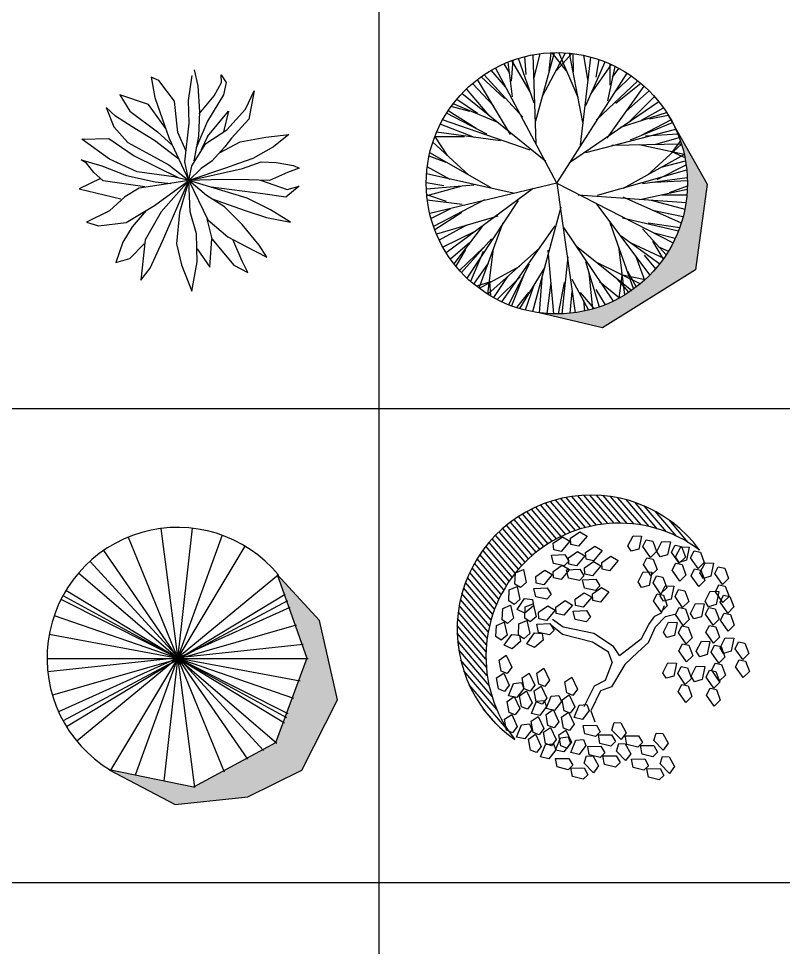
# Model space of a CAD drawing. Header units: inches. Extents: x 7658 to 73799, y 48 to 40262.
# Drawn here: x 64861 to 69288, y 30749 to 36123 of the extents above; entities that cross this region are included whole.
import ezdxf

# ---------------------------------------------------------------- set-up
doc = ezdxf.new("R2010")
doc.units = ezdxf.units.IN
doc.layers.add('www.cad-blocks.net', color=7, linetype='Continuous')
doc.styles.add('3', font='@Gungsuh.ttf')
doc.styles.get("Standard").update_dxf_attribs({"font": 'arial.ttf'})

# ---------------------------------------------------------------- blocks, each defined once
blk = doc.blocks.new('A$C516926BB')
for p, q in [((55.5585, 38.5194), (55.5585, 0)), ((0, 33.1729), (62.4121, 33.1729)), ((0, 30.4302), (62.4121, 30.4302))]:
    blk.add_line(p, q)
blk = doc.blocks.new('A$C67B60240')
for p, q in [((0.4612, 1.2196), (0.4171, 1.238)), ((0.4171, 1.238), (0.4392, 1.1198)), ((0.633, 1.104), (0.655, 1.2486)), ((0.6673, 1.2802), (0.687, 1.1882)), ((0.8244, 1.2066), (0.8219, 1.2512)), ((0.8219, 1.2512), (0.8513, 1.2066)), ((0.552, 1.0987), (0.4612, 1.2196)), ((0.687, 1.1882), (0.6968, 1.0383)), ((0.7826, 1.1303), (0.8244, 1.2066)), ((0.8513, 1.2066), (0.8366, 1.1355)), ((0.4023, 1.0803), (0.2355, 1.1355)), ((0.2355, 1.1355), (0.2944, 1.0409)), ((0.6963, 1.0253), (0.7826, 1.1303)), ((0.8366, 1.1355), (0.7434, 0.9831)), ((0.9642, 1.054), (1.0133, 1.1592)), ((1.0133, 1.1592), (0.9838, 0.9962)), ((0.5022, 0.9408), (0.4023, 1.0803)), ((0.4392, 1.1198), (0.5225, 0.8832)), ((0.5716, 0.9174), (0.552, 1.0987)), ((0.6379, 0.9726), (0.633, 1.104)), ((0.157, 1.0619), (0.2012, 0.9515)), ((0.211, 1.012), (0.157, 1.0619)), ((0.2944, 1.0409), (0.4538, 0.9226)), ((0.6968, 1.0383), (0.6919, 0.8963)), ((0.7442, 0.8952), (0.866, 1.0409)), ((0.866, 1.0409), (0.8366, 0.9226)), ((0.8562, 0.9331), (0.9642, 1.054)), ((0.3067, 0.9515), (0.211, 1.012)), ((0.6134, 0.7491), (0.6379, 0.9726)), ((0.7434, 0.9831), (0.6786, 0.829)), ((0.9838, 0.9962), (0.8832, 0.8858)), ((0.2012, 0.9515), (0.2821, 0.8595)), ((0.4367, 0.8727), (0.3067, 0.9515)), ((0.4538, 0.9226), (0.5373, 0.8464)), ((0.62, 0.8095), (0.5716, 0.9174)), ((0.7349, 0.855), (0.8562, 0.9331)), ((0.0172, 0.8806), (0.1717, 0.8832)), ((0.1766, 0.7649), (0.0172, 0.8806)), ((0.1717, 0.8832), (0.3189, 0.7833)), ((0.5776, 0.7644), (0.4367, 0.8727)), ((0.5225, 0.8832), (0.6352, 0.6401)), ((0.6919, 0.8963), (0.6651, 0.7549)), ((0.7442, 0.8952), (0.707, 0.8179)), ((0.8122, 0.8007), (0.9323, 0.8648)), ((0.8832, 0.8858), (0.8439, 0.8359)), ((0.9323, 0.8648), (1.082, 0.8911)), ((1.082, 0.8911), (1.2145, 0.9068)), ((1.2145, 0.9068), (1.1261, 0.8359)), ((0.2821, 0.8595), (0.4097, 0.7912)), ((0.6526, 0.7255), (0.7349, 0.855)), ((0.8439, 0.8359), (0.7679, 0.7518)), ((1.1261, 0.8359), (1.0059, 0.7675)), ((0.0442, 0.7412), (0.0123, 0.7596)), ((0.0123, 0.7596), (0.1325, 0.7255)), ((0.3361, 0.6913), (0.1766, 0.7649)), ((0.3189, 0.7833), (0.5776, 0.6551)), ((0.4097, 0.7912), (0.5201, 0.7307)), ((1.0059, 0.7675), (0.9225, 0.7386)), ((0.0859, 0.686), (0.0442, 0.7412)), ((0.1325, 0.7255), (0.2748, 0.6703)), ((0.5201, 0.7307), (0.6352, 0.6401)), ((0.6352, 0.6401), (0.6134, 0.7491)), ((0.6352, 0.6401), (0.6526, 0.7255)), ((0.8488, 0.7123), (0.6352, 0.6401)), ((0.7066, 0.7097), (0.6352, 0.6401)), ((0.6352, 0.6401), (0.947, 0.7097)), ((0.7679, 0.7518), (0.7066, 0.7097)), ((0.9225, 0.7386), (0.8488, 0.7123)), ((0.947, 0.7097), (1.0549, 0.7491)), ((1.0549, 0.7491), (1.1408, 0.7439)), ((1.1408, 0.7439), (1.2414, 0.7281)), ((1.2733, 0.7123), (1.2071, 0.686)), ((1.2414, 0.7281), (1.2733, 0.7123)), ((0.1236, 0.653), (0, 0.5914)), ((0.1398, 0.6387), (0.0859, 0.686)), ((0.2748, 0.6703), (0.4416, 0.6335)), ((0.5496, 0.6624), (0.3361, 0.6913)), ((0.6352, 0.6401), (0.5496, 0.6624)), ((0.8293, 0.6466), (0.6352, 0.6401)), ((0.9813, 0.644), (0.8293, 0.6466)), ((1.2071, 0.686), (1.1016, 0.6414)), ((0, 0.5914), (0.2429, 0.5336)), ((0.3803, 0.6046), (0.1398, 0.6387)), ((0.3484, 0.5967), (0.2649, 0.5467)), ((0.4882, 0.6177), (0.3484, 0.5967)), ((0.4367, 0.4968), (0.6352, 0.6401)), ((0.4416, 0.6335), (0.5305, 0.6235)), ((0.6352, 0.6401), (0.476, 0.46)), ((0.4833, 0.2891), (0.6352, 0.6401)), ((0.6352, 0.6401), (0.4882, 0.6177)), ((0.6352, 0.6401), (0.5814, 0.4547)), ((0.6352, 0.6401), (0.7458, 0.4127)), ((0.7385, 0.5546), (0.6352, 0.6401)), ((0.974, 0.5389), (0.6352, 0.6401)), ((0.6428, 0.46), (0.6352, 0.6401)), ((1.0648, 0.5625), (0.764, 0.6016)), ((1.1016, 0.6414), (0.9813, 0.644)), ((1.0501, 0.6425), (1.2046, 0.5888)), ((1.2733, 0.6072), (1.1973, 0.5441)), ((1.2046, 0.5888), (1.2733, 0.6072)), ((0.2649, 0.5467), (0.1766, 0.4653)), ((0.8415, 0.4889), (0.7385, 0.5546)), ((1.1089, 0.4705), (0.974, 0.5389)), ((1.1973, 0.5441), (1.0648, 0.5625)), ((0.2723, 0.3969), (0.4367, 0.4968)), ((0.7714, 0.5336), (0.9617, 0.4679)), ((0.9446, 0.3864), (0.8415, 0.4889)), ((0.1766, 0.4653), (0.0442, 0.3995)), ((0.3887, 0.4676), (0.3067, 0.3733)), ((0.476, 0.46), (0.3827, 0.297)), ((0.5814, 0.4547), (0.5643, 0.2734)), ((0.6796, 0.3312), (0.6428, 0.46)), ((0.9617, 0.4679), (1.0844, 0.4258)), ((1.2242, 0.3995), (1.1089, 0.4705)), ((0.0442, 0.3995), (0.1128, 0.3785)), ((0.1128, 0.3785), (0.2723, 0.3969)), ((0.7704, 0.3023), (0.7409, 0.4179)), ((0.7458, 0.4127), (0.8611, 0.3154)), ((1.0427, 0.2655), (0.9446, 0.3864)), ((1.0844, 0.4258), (1.2242, 0.3995)), ((0.3067, 0.3733), (0.2527, 0.2839)), ((0.6845, 0.1709), (0.6796, 0.3312)), ((0.2527, 0.2839), (0.2134, 0.1655)), ((0.2944, 0.1893), (0.3778, 0.2734)), ((0.3827, 0.297), (0.3582, 0.063)), ((0.4122, 0.1341), (0.4833, 0.2891)), ((0.5643, 0.2734), (0.5937, 0.1525)), ((0.7581, 0.1393), (0.7679, 0.3023)), ((0.7679, 0.3023), (0.8955, 0.1498)), ((0.8611, 0.3154), (0.9642, 0.2602)), ((0.9446, 0.1735), (0.8906, 0.2997)), ((0.6845, 0.2445), (0.7581, 0.1393)), ((0.9642, 0.2602), (1.0869, 0.1971)), ((1.0869, 0.1971), (1.0427, 0.2655)), ((0.2134, 0.1655), (0.2944, 0.1893)), ((0.6526, 0), (0.6845, 0.1709)), ((0.9764, 0.1077), (0.9446, 0.1735)), ((0.3582, 0.063), (0.4122, 0.1341)), ((0.5937, 0.1525), (0.6526, 0)), ((0.8955, 0.1498), (0.9764, 0.1077))]:
    blk.add_line(p, q)
at = {"width": 0.8, "flags": 9}
for tag, p in [('XSIZE', (0.632, 0.6365)), ('YSIZE', (0.6344, 0.6365))]:
    blk.add_attdef(tag, p, '', height=0.000252, dxfattribs=at)
blk = doc.blocks.new('A$C5E483088')
blk.add_hatch(color=7).paths.add_polyline_path([(0.6538, 0.0864), (1.0212, 0), (1.5577, 0.3341), (1.6269, 0.8296), (1.447, 1.1483), (1.4445, 1.1477, -0.10685), (1.512, 0.8354, -0.45453)])
for points in [[(0.5787, 1.4655), (0.57, 1.5682)], [(0.6374, 1.0654), (0.6193, 1.579)], [(0.6221, 1.4393), (0.6598, 1.5853)], [(0.6344, 1.1974), (0.743, 1.5913)], [(0.6732, 1.3397), (0.8059, 1.5898)], [(0.7124, 1.4865), (0.7223, 1.5907)], [(0.8111, 1.4854), (0.7298, 1.591)], [(0.7534, 1.4877), (0.843, 1.5864)], [(0.8791, 1.3314), (0.767, 1.5913)], [(0.9063, 1.1865), (0.8298, 1.5878)], [(0.8519, 1.4809), (0.8504, 1.5855)], [(0.8927, 1.0551), (0.9521, 1.5656)], [(0.9381, 1.4265), (0.9123, 1.5751)], [(0.4838, 1.4732), (0.4511, 1.5272)], [(0.5, 1.3355), (0.4737, 1.5367)], [(0.4937, 1.4269), (0.5035, 1.548)], [(0.6023, 1.3636), (0.4965, 1.5455)], [(0.6244, 1.2982), (0.5339, 1.5581)], [(0.9245, 1.2861), (1.0356, 1.5378)], [(0.9517, 1.3495), (1.0718, 1.5223)], [(0.9834, 1.4492), (1.0004, 1.5508)], [(1.0515, 1.3133), (1.0939, 1.5117)], [(1.0651, 1.4039), (1.0651, 1.5254)], [(0.4537, 1.3256), (0.3187, 1.4521)], [(0.5587, 1.2172), (0.3356, 1.4638)], [(0.4591, 1.3934), (0.3758, 1.4889)], [(0.756, 0.8354), (0.4016, 1.5032)], [(0.756, 0.8354), (1.163, 1.4725)], [(1.0787, 1.4492), (1.1156, 1.5004)], [(1.0968, 1.3676), (1.1875, 1.4562)], [(0.3909, 1.2807), (0.2671, 1.412)], [(0.487, 1.1185), (0.2966, 1.4358)], [(0.9834, 1.2001), (1.2256, 1.4279)], [(1.0968, 1.2997), (1.2416, 1.4149)], [(0.6927, 0.961), (0.2062, 1.3543)], [(0.3639, 1.2284), (0.2333, 1.3816)], [(1.0469, 1.0959), (1.2623, 1.3969)], [(1.1558, 1.2499), (1.2898, 1.3708)], [(0.4152, 1.1879), (0.1559, 1.2952)], [(0.2964, 1.2384), (0.1766, 1.3211)], [(0.8292, 0.9555), (1.3458, 1.3084)], [(1.1785, 1.1955), (1.321, 1.3378)], [(0.3506, 1.1204), (0.1175, 1.2402)], [(0.2895, 1.1526), (0.1271, 1.255)], [(0.252, 1.251), (0.1449, 1.2805)], [(1.1241, 1.1593), (1.3912, 1.2454)], [(1.2465, 1.2001), (1.3726, 1.2728)], [(0.6025, 1.0273), (0.0949, 1.2021)], [(1.183, 1.0868), (1.425, 1.1875)], [(1.2465, 1.114), (1.4166, 1.203)], [(1.2919, 1.2091), (1.401, 1.2299)], [(0.4301, 1.0816), (0.0601, 1.1308)], [(0.2804, 1.0997), (0.0814, 1.1767)], [(0.9245, 1.0143), (1.4445, 1.1477)], [(0.2214, 1.1042), (0.0494, 1.1042)], [(0.1239, 0.9964), (0.0508, 1.1078)], [(1.2692, 1.1095), (1.4559, 1.1213)], [(1.3236, 1.0596), (1.4644, 1.0994)], [(1.4209, 1.0114), (1.4714, 1.08)], [(0.2471, 0.8816), (0.0382, 1.0727)], [(1.0742, 1.0551), (1.4767, 1.0637)], [(1.2329, 1.0596), (1.4928, 1.0047)], [(1.2809, 0.8824), (1.4776, 1.0609)], [(0.1148, 0.9563), (0.0164, 0.992)], [(0.3751, 0.8084), (0.021, 1.0123)], [(1.1415, 0.8062), (1.4935, 1.0019)], [(1.4189, 1.0189), (1.4971, 0.9851)], [(0.1379, 0.8571), (0.006, 0.9301)], [(1.3374, 0.8576), (1.5045, 0.9416)], [(1.3592, 0.9281), (1.5008, 0.9648)], [(0.5037, 0.7782), (0.0019, 0.8894)], [(0.9917, 0.7659), (1.508, 0.9131)], [(1.2515, 0.8337), (1.5113, 0.8689)], [(0.1016, 0.8216), (0, 0.8389)], [(0.275, 0.8239), (0.0008, 0.8014)], [(0.2062, 0.819), (0.0036, 0.7621)], [(0.756, 0.8354), (0.0207, 0.6597)], [(0.756, 0.8354), (0.8614, 0.0868)], [(0.756, 0.8354), (1.4288, 0.4906)], [(1.3201, 0.8423), (1.5118, 0.8513)], [(1.4072, 0.783), (1.5119, 0.8201)], [(0.1177, 0.7297), (0.0029, 0.7695)], [(0.6186, 0.8056), (0.1159, 0.4332)], [(0.8798, 0.7687), (1.5038, 0.7245)], [(1.1386, 0.7573), (1.4763, 0.606)], [(1.2372, 0.7414), (1.5113, 0.8018)], [(1.3635, 0.768), (1.5091, 0.7687)], [(0.2077, 0.7128), (0.0063, 0.7378)], [(0.337, 0.74), (0.0424, 0.5859)], [(0.5318, 0.7349), (0.2354, 0.2872)], [(0.9849, 0.7147), (1.2936, 0.3039)], [(1.3024, 0.7376), (1.4972, 0.6866)], [(0.1415, 0.6878), (0.0281, 0.6311)], [(0.2057, 0.6655), (0.0494, 0.5665)], [(0.4146, 0.6459), (0.0597, 0.5411)], [(0.7785, 0.6966), (0.6158, 0.0925)], [(1.3103, 0.6792), (1.4869, 0.6424)], [(0.2334, 0.5935), (0.0753, 0.5065)], [(0.3294, 0.5938), (0.1605, 0.3697)], [(0.4442, 0.6068), (0.3042, 0.2293)], [(1.0629, 0.6081), (1.1992, 0.223)], [(1.1363, 0.6353), (1.4603, 0.5607)], [(1.2845, 0.6064), (1.4675, 0.58)], [(0.2774, 0.5543), (0.0963, 0.4663)], [(0.7445, 0.5899), (0.4362, 0.1504)], [(0.7951, 0.5796), (1.0821, 0.1534)], [(1.2522, 0.5718), (1.3889, 0.4219)], [(1.3188, 0.5478), (1.4417, 0.5171)], [(0.2508, 0.4915), (0.1407, 0.3962)], [(0.3786, 0.5144), (0.2042, 0.3187)], [(1.1288, 0.5312), (1.3517, 0.3699)], [(1.1843, 0.4902), (1.3752, 0.4016)], [(1.3096, 0.5005), (1.3709, 0.3956)], [(0.2274, 0.4516), (0.172, 0.3553)], [(0.3321, 0.4633), (0.1923, 0.3317)], [(0.3289, 0.4404), (0.2566, 0.2678)], [(0.3879, 0.4583), (0.3547, 0.1947)], [(0.6573, 0.4616), (0.3571, 0.1932)], [(0.7045, 0.4484), (0.7368, 0.0797)], [(0.8702, 0.471), (1.1894, 0.216)], [(1.1125, 0.4692), (1.1468, 0.1882)], [(1.3442, 0.4682), (1.4019, 0.4426)], [(0.8205, 0.4105), (0.7848, 0.08)], [(0.9213, 0.3835), (1.0006, 0.1201)], [(0.9852, 0.3787), (1.2394, 0.2542)], [(1.2114, 0.4169), (1.264, 0.2756)], [(1.262, 0.4202), (1.3279, 0.341)], [(0.3582, 0.3726), (0.2745, 0.2526)], [(0.5397, 0.3549), (0.3065, 0.2276)], [(0.5952, 0.3667), (0.477, 0.1328)], [(0.6872, 0.35), (0.5403, 0.1108)], [(1.1644, 0.3265), (1.2159, 0.2354)], [(0.3655, 0.2693), (0.3718, 0.1843)], [(0.4708, 0.2959), (0.3897, 0.1741)], [(0.5445, 0.2934), (0.4104, 0.163)], [(0.5647, 0.3048), (0.4934, 0.1265)], [(0.6694, 0.2871), (0.6538, 0.0864)], [(0.8425, 0.2803), (0.9394, 0.102)], [(0.9418, 0.3177), (0.963, 0.1083)], [(1.1031, 0.2828), (1.1723, 0.2043)], [(1.1314, 0.302), (1.1144, 0.1698)], [(1.137, 0.306), (1.2674, 0.2787)], [(0.3719, 0.2649), (0.2905, 0.2397)], [(0.6207, 0.2394), (0.5723, 0.1021)], [(0.722, 0.2606), (0.6989, 0.0816)], [(0.7992, 0.2611), (0.7642, 0.0795)], [(0.9825, 0.2213), (1.0358, 0.1331)], [(1.0023, 0.2681), (1.1185, 0.172)], [(0.5921, 0.203), (0.5228, 0.1163)], [(0.8434, 0.2095), (0.8321, 0.0833)], [(0.8911, 0.2026), (0.9701, 0.1104)], [(0.9102, 0.1594), (0.9155, 0.0964)]]:
    blk.add_lwpolyline(points)
at = {"color": 7}
blk.add_lwpolyline([(1.401, 1.2299), (1.6269, 0.8296), (1.5577, 0.3341), (1.0212, 0), (1.0212, 0), (0.6538, 0.0864), (0.6538, 0.0864), (0.6538, 0.0864), (0.6538, 0.0864)], dxfattribs=at)
blk.add_circle((0.756, 0.8354), 0.756)
blk.add_point((0.756, 0.8354))
blk.add_point((0.756, 0.8354))
blk.add_point((0.756, 0.8354))
blk.add_point((0.756, 0.8354))
blk = doc.blocks.new('A$C46B63FF1')
blk.add_hatch(color=7).paths.add_polyline_path([(1.1627, 0.0444), (1.4737, 0.1997), (1.6811, 0.6064), (1.5774, 1.0649), (1.3319, 1.3307), (1.5045, 0.8466), (1.3218, 0.3571), (0.8467, 0.1003), (0.3589, 0.202), (0.7406, 0)])
for p, q in [((1.0143, 1.5585), (0.5096, 0.1702)), ((0.6577, 1.5976), (0.8542, 0.0984)), ((0.8394, 1.5994), (0.6769, 0.1354)), ((0.4698, 1.5477), (1.0248, 0.1906)), ((0.3269, 1.4704), (1.1592, 0.2632)), ((1.1456, 1.4958), (0.3664, 0.2001)), ((0.248, 1.4079), (1.2524, 0.3136)), ((1.3394, 1.3288), (0.1726, 0.3672)), ((0.1827, 1.3408), (1.3293, 0.3552)), ((0.1097, 1.2402), (1.3734, 0.4733)), ((0.0807, 1.1878), (1.3935, 0.5271)), ((0.0923, 1.21), (1.3851, 0.5048)), ((1.3775, 1.2161), (0.1134, 0.4497)), ((1.4049, 1.1405), (0.0668, 0.5373)), ((1.3908, 1.1793), (0.0927, 0.4852)), ((0.0412, 1.0942), (1.4268, 0.6165)), ((1.4417, 1.0389), (0.0309, 0.634)), ((0.0126, 0.9854), (1.4644, 0.7171)), ((1.4826, 0.9257), (0.0043, 0.7675)), ((0, 0.8447), (1.512, 0.8447))]:
    blk.add_line(p, q)
at = {"color": 7}
for points in [[(1.3319, 1.3307), (1.5045, 0.8466), (1.3218, 0.3571), (0.8467, 0.1003), (0.3589, 0.202)], [(0.3589, 0.202), (0.7406, 0), (1.1627, 0.0444), (1.4737, 0.1997), (1.6811, 0.6064), (1.5774, 1.0649), (1.3319, 1.3307)]]:
    blk.add_lwpolyline(points, dxfattribs=at)
blk.add_arc((0.756, 0.848), 0.756, 39.4917, 238.9783)
blk.add_point((0.756, 0.848))
blk = doc.blocks.new('A$C084A7D35')
for p, q in [((0.7131, 1.452), (0.5694, 1.6201)), ((0.743, 1.4605), (0.6, 1.6279)), ((0.7739, 1.4679), (0.6315, 1.6346)), ((0.8058, 1.4741), (0.664, 1.64)), ((0.8387, 1.4791), (0.6977, 1.6442)), ((0.8728, 1.4828), (0.7325, 1.647)), ((0.9082, 1.485), (0.7687, 1.6481)), ((0.9449, 1.4855), (0.8064, 1.6476)), ((0.9832, 1.4842), (0.8458, 1.6451)), ((1.0233, 1.4808), (0.8871, 1.6402)), ((1.0655, 1.4749), (0.9308, 1.6326)), ((1.1103, 1.4661), (0.9774, 1.6217)), ((0.5757, 1.3951), (0.4293, 1.5664)), ((0.6016, 1.4083), (0.4558, 1.579)), ((0.6283, 1.4206), (0.483, 1.5907)), ((0.6557, 1.432), (0.511, 1.6015)), ((0.684, 1.4425), (0.5398, 1.6113)), ((1.1583, 1.4535), (1.0277, 1.6063)), ((1.2106, 1.4358), (1.0832, 1.5849)), ((0.479, 1.3341), (0.3307, 1.5076)), ((0.5021, 1.3506), (0.3543, 1.5235)), ((0.5259, 1.3662), (0.3786, 1.5386)), ((0.5504, 1.3811), (0.4036, 1.5529)), ((1.269, 1.411), (1.1468, 1.554)), ((0.4136, 1.2799), (0.2639, 1.4551)), ((0.4347, 1.2988), (0.2855, 1.4734)), ((0.4565, 1.3168), (0.3078, 1.4909)), ((1.3379, 1.3739), (1.2266, 1.5042)), ((0.3735, 1.2398), (0.2227, 1.4162)), ((0.3932, 1.2603), (0.243, 1.4361)), ((0.5565, 1.3692), (0.6097, 1.4062)), ((0.6097, 1.4062), (0.6524, 1.381)), ((0.6565, 1.3991), (0.7096, 1.4361)), ((0.6586, 1.3615), (0.6565, 1.3991)), ((0.7524, 1.4109), (0.7027, 1.3521)), ((0.7096, 1.4361), (0.7524, 1.4109)), ((0.9884, 1.3548), (1.0179, 1.4125)), ((1.0179, 1.4125), (1.0674, 1.4105)), ((1.0674, 1.4105), (1.0513, 1.3351)), ((0.3184, 1.1737), (0.1661, 1.3519)), ((0.336, 1.1966), (0.1843, 1.3741)), ((0.3544, 1.2186), (0.2032, 1.3956)), ((0.5586, 1.3316), (0.5565, 1.3692)), ((0.6524, 1.381), (0.6027, 1.3222)), ((0.7027, 1.3521), (0.6586, 1.3615)), ((0.7436, 1.3149), (0.7968, 1.3519)), ((0.7968, 1.3519), (0.8395, 1.3268)), ((1.008, 1.3226), (0.9884, 1.3548)), ((1.0744, 1.3497), (1.0948, 1.3899)), ((1.1185, 1.2865), (1.0744, 1.3497)), ((1.0948, 1.3899), (1.1316, 1.3823)), ((1.1316, 1.3823), (1.1537, 1.3214)), ((1.1554, 1.3224), (1.1848, 1.3801)), ((1.1848, 1.3801), (1.2344, 1.3781)), ((1.2344, 1.3781), (1.2183, 1.3028)), ((1.2413, 1.3174), (1.2617, 1.3576)), ((1.2617, 1.3576), (1.2986, 1.35)), ((1.2646, 1.2906), (1.294, 1.3483)), ((1.294, 1.3483), (1.3436, 1.3463)), ((1.2986, 1.35), (1.3207, 1.2891)), ((1.3436, 1.3463), (1.3275, 1.271)), ((0.2853, 1.1253), (0.1319, 1.3049)), ((0.3015, 1.1499), (0.1486, 1.3288)), ((0.5458, 1.2999), (0.6227, 1.3037)), ((0.5566, 1.2515), (0.5458, 1.2999)), ((0.6027, 1.3222), (0.5586, 1.3316)), ((0.6227, 1.3037), (0.6459, 1.2651)), ((0.6436, 1.285), (0.6968, 1.322)), ((0.7396, 1.2969), (0.6898, 1.238)), ((0.6968, 1.322), (0.7396, 1.2969)), ((0.7457, 1.2773), (0.7436, 1.3149)), ((0.8395, 1.3268), (0.7898, 1.268)), ((0.8364, 1.2575), (0.8896, 1.2945)), ((0.8896, 1.2945), (0.9323, 1.2693)), ((1.0513, 1.3351), (1.008, 1.3226)), ((1.1537, 1.3214), (1.1185, 1.2865)), ((1.175, 1.2903), (1.1554, 1.3224)), ((1.2183, 1.3028), (1.175, 1.2903)), ((1.2854, 1.2542), (1.2413, 1.3174)), ((1.2842, 1.2585), (1.2646, 1.2906)), ((1.3505, 1.2856), (1.3709, 1.3258)), ((1.3709, 1.3258), (1.4078, 1.3182)), ((1.4078, 1.3182), (1.4299, 1.2573)), ((0.2553, 1.0733), (0.1006, 1.2543)), ((0.2699, 1.0998), (0.1159, 1.28)), ((0.5548, 1.2061), (0.6079, 1.2432)), ((0.6199, 1.2378), (0.5566, 1.2515)), ((0.6079, 1.2432), (0.6507, 1.218)), ((0.6459, 1.2651), (0.6199, 1.2378)), ((0.6458, 1.2474), (0.6436, 1.285)), ((0.6898, 1.238), (0.6458, 1.2474)), ((0.7364, 1.2275), (0.7896, 1.2646)), ((0.7898, 1.268), (0.7457, 1.2773)), ((0.8324, 1.2394), (0.7826, 1.1806)), ((0.7896, 1.2646), (0.8324, 1.2394)), ((0.8386, 1.2199), (0.8364, 1.2575)), ((0.9323, 1.2693), (0.8826, 1.2105)), ((1.0776, 1.2454), (1.098, 1.2856)), ((1.1217, 1.1822), (1.0776, 1.2454)), ((1.098, 1.2856), (1.1349, 1.278)), ((1.1349, 1.278), (1.157, 1.2171)), ((1.2445, 1.2131), (1.2649, 1.2532)), ((1.2649, 1.2532), (1.3018, 1.2457)), ((1.3275, 1.271), (1.2842, 1.2585)), ((1.3207, 1.2891), (1.2854, 1.2542)), ((1.3018, 1.2457), (1.3239, 1.1847)), ((1.3946, 1.2224), (1.3505, 1.2856)), ((1.4299, 1.2573), (1.3946, 1.2224)), ((1.4052, 1.1984), (1.4347, 1.2562)), ((1.4347, 1.2562), (1.4842, 1.2541)), ((1.4842, 1.2541), (1.4681, 1.1788)), ((0.2286, 1.0174), (0.0727, 1.2)), ((0.2415, 1.0459), (0.0862, 1.2276)), ((0.3347, 1.1335), (0.3374, 1.1983)), ((0.3374, 1.1983), (0.3833, 1.2171)), ((0.3833, 1.2171), (0.4001, 1.1419)), ((0.4548, 1.1762), (0.508, 1.2133)), ((0.5507, 1.1881), (0.501, 1.1293)), ((0.508, 1.2133), (0.5507, 1.1881)), ((0.5569, 1.1685), (0.5548, 1.2061)), ((0.6507, 1.218), (0.601, 1.1592)), ((0.6329, 1.2157), (0.7099, 1.2195)), ((0.6437, 1.1673), (0.6329, 1.2157)), ((0.7099, 1.2195), (0.7331, 1.1809)), ((0.7386, 1.1899), (0.7364, 1.2275)), ((0.7826, 1.1806), (0.7386, 1.1899)), ((0.8826, 1.2105), (0.8386, 1.2199)), ((1.0477, 1.1454), (1.0772, 1.2031)), ((1.0772, 1.2031), (1.1267, 1.2011)), ((1.1267, 1.2011), (1.1106, 1.1257)), ((1.157, 1.2171), (1.1217, 1.1822)), ((1.2886, 1.1499), (1.2445, 1.2131)), ((1.3239, 1.1847), (1.2886, 1.1499)), ((1.3537, 1.1813), (1.3741, 1.2214)), ((1.3741, 1.2214), (1.411, 1.2139)), ((1.4248, 1.1663), (1.4052, 1.1984)), ((1.411, 1.2139), (1.4331, 1.1529)), ((1.4912, 1.1934), (1.5115, 1.2336)), ((1.5353, 1.1302), (1.4912, 1.1934)), ((1.5115, 1.2336), (1.5484, 1.226)), ((1.5484, 1.226), (1.5705, 1.1651)), ((0.2058, 0.9571), (0.0482, 1.1415)), ((0.2167, 0.9878), (0.06, 1.1713)), ((0.366, 1.1125), (0.3347, 1.1335)), ((0.4001, 1.1419), (0.366, 1.1125)), ((0.4569, 1.1386), (0.4548, 1.1762)), ((0.501, 1.1293), (0.4569, 1.1386)), ((0.601, 1.1592), (0.5569, 1.1685)), ((0.7071, 1.1537), (0.6437, 1.1673)), ((0.7331, 1.1809), (0.7071, 1.1537)), ((0.7257, 1.1583), (0.8027, 1.162)), ((0.7365, 1.1098), (0.7257, 1.1583)), ((0.8027, 1.162), (0.8259, 1.1234)), ((1.0673, 1.1132), (1.0477, 1.1454)), ((1.1337, 1.1403), (1.154, 1.1805)), ((1.1777, 1.0772), (1.1337, 1.1403)), ((1.154, 1.1805), (1.1909, 1.1729)), ((1.1909, 1.1729), (1.213, 1.112)), ((1.3978, 1.1181), (1.3537, 1.1813)), ((1.4331, 1.1529), (1.3978, 1.1181)), ((1.4681, 1.1788), (1.4248, 1.1663)), ((1.4944, 1.0891), (1.5148, 1.1293)), ((1.5148, 1.1293), (1.5517, 1.1217)), ((1.5705, 1.1651), (1.5353, 1.1302)), ((0.1872, 0.8917), (0.0278, 1.0783)), ((0.1959, 0.9251), (0.0375, 1.1105)), ((0.2981, 1.0358), (0.3008, 1.1005)), ((0.3008, 1.1005), (0.3466, 1.1194)), ((0.3466, 1.1194), (0.3634, 1.0442)), ((0.4441, 1.1069), (0.521, 1.1107)), ((0.4549, 1.0585), (0.4441, 1.1069)), ((0.521, 1.1107), (0.5442, 1.0721)), ((0.6826, 1.0463), (0.7357, 1.0833)), ((0.7357, 1.0833), (0.7785, 1.0582)), ((0.7999, 1.0962), (0.7365, 1.1098)), ((0.7825, 1.0762), (0.8357, 1.1132)), ((0.7847, 1.0386), (0.7825, 1.0762)), ((0.8259, 1.1234), (0.7999, 1.0962)), ((0.8785, 1.0881), (0.8288, 1.0292)), ((0.8357, 1.1132), (0.8785, 1.0881)), ((1.1106, 1.1257), (1.0673, 1.1132)), ((1.1369, 1.036), (1.1573, 1.0762)), ((1.1573, 1.0762), (1.1941, 1.0686)), ((1.1749, 1.0659), (1.2043, 1.1236)), ((1.213, 1.112), (1.1777, 1.0772)), ((1.2043, 1.1236), (1.2539, 1.1216)), ((1.2539, 1.1216), (1.2378, 1.0462)), ((1.2608, 1.0609), (1.2812, 1.101)), ((1.2812, 1.101), (1.3181, 1.0934)), ((1.3181, 1.0934), (1.3402, 1.0325)), ((1.4356, 1.0338), (1.465, 1.0915)), ((1.465, 1.0915), (1.5146, 1.0895)), ((1.5385, 1.0259), (1.4944, 1.0891)), ((1.5146, 1.0895), (1.4985, 1.0142)), ((1.5517, 1.1217), (1.5738, 1.0608)), ((0.1798, 0.8569), (0.0194, 1.0446)), ((0.3293, 1.0148), (0.2981, 1.0358)), ((0.3634, 1.0442), (0.3293, 1.0148)), ((0.3468, 0.9854), (0.3903, 1.0489)), ((0.3903, 1.0489), (0.4351, 1.0441)), ((0.4351, 1.0441), (0.441, 1.0069)), ((0.5182, 1.0449), (0.4549, 1.0585)), ((0.5442, 1.0721), (0.5182, 1.0449)), ((0.571, 1.0001), (0.6242, 1.0372)), ((0.6242, 1.0372), (0.667, 1.012)), ((0.6847, 1.0087), (0.6826, 1.0463)), ((0.7785, 1.0582), (0.7288, 0.9993)), ((0.8288, 1.0292), (0.7847, 1.0386)), ((1.181, 0.9729), (1.1369, 1.036)), ((1.1945, 1.0337), (1.1749, 1.0659)), ((1.1941, 1.0686), (1.2162, 1.0077)), ((1.2378, 1.0462), (1.1945, 1.0337)), ((1.3049, 0.9977), (1.2608, 1.0609)), ((1.3402, 1.0325), (1.3049, 0.9977)), ((1.4552, 1.0017), (1.4356, 1.0338)), ((1.5215, 1.0288), (1.5419, 1.069)), ((1.5656, 0.9656), (1.5215, 1.0288)), ((1.5738, 1.0608), (1.5385, 1.0259)), ((1.5419, 1.069), (1.5788, 1.0614)), ((1.5788, 1.0614), (1.6009, 1.0005)), ((0.1694, 0.7819), (0.0065, 0.9726)), ((0.1738, 0.8203), (0.0122, 1.0095)), ((0.2608, 0.9268), (0.2635, 0.9915)), ((0.2635, 0.9915), (0.3094, 1.0104)), ((0.3094, 1.0104), (0.3262, 0.9352)), ((0.3919, 0.9647), (0.3468, 0.9854)), ((0.3913, 0.9359), (0.394, 1.0006)), ((0.441, 1.0069), (0.3919, 0.9647)), ((0.394, 1.0006), (0.4399, 1.0195)), ((0.4399, 1.0195), (0.4566, 0.9443)), ((0.471, 0.9702), (0.5242, 1.0072)), ((0.4732, 0.9326), (0.471, 0.9702)), ((0.567, 0.9821), (0.5173, 0.9233)), ((0.5242, 1.0072), (0.567, 0.9821)), ((0.5732, 0.9625), (0.571, 1.0001)), ((0.667, 1.012), (0.6172, 0.9532)), ((0.6719, 0.977), (0.7488, 0.9808)), ((0.6827, 0.9286), (0.6719, 0.977)), ((0.7288, 0.9993), (0.6847, 1.0087)), ((0.7488, 0.9808), (0.772, 0.9422)), ((1.2162, 1.0077), (1.181, 0.9729)), ((1.1824, 0.9671), (1.2, 1.0082)), ((1.264, 0.9565), (1.2844, 0.9967)), ((1.2844, 0.9967), (1.3213, 0.9891)), ((1.3213, 0.9891), (1.3434, 0.9282)), ((1.3507, 0.9632), (1.3801, 1.021)), ((1.3801, 1.021), (1.4297, 1.0189)), ((1.4297, 1.0189), (1.4136, 0.9436)), ((1.4366, 0.9582), (1.457, 0.9984)), ((1.4985, 1.0142), (1.4552, 1.0017)), ((1.457, 0.9984), (1.4939, 0.9908)), ((1.4939, 0.9908), (1.516, 0.9299)), ((1.6009, 1.0005), (1.5656, 0.9656)), ((0.1669, 0.7413), (0.0024, 0.9339)), ((0.2921, 0.9058), (0.2608, 0.9268)), ((0.3262, 0.9352), (0.2921, 0.9058)), ((0.3573, 0.9029), (0.4032, 0.9217)), ((0.4225, 0.9148), (0.3913, 0.9359)), ((0.4032, 0.9217), (0.42, 0.8466)), ((0.4566, 0.9443), (0.4225, 0.9148)), ((0.5173, 0.9233), (0.4732, 0.9326)), ((0.6134, 0.8843), (0.5519, 0.9278)), ((0.6172, 0.9532), (0.5732, 0.9625)), ((0.746, 0.915), (0.6827, 0.9286)), ((0.772, 0.9422), (0.746, 0.915)), ((1.1086, 0.8995), (1.1447, 0.9469)), ((1.1447, 0.9469), (1.1824, 0.9671)), ((1.1471, 0.8849), (1.206, 0.9459)), ((1.206, 0.9459), (1.2683, 0.9604)), ((1.3081, 0.8934), (1.264, 0.9565)), ((1.3434, 0.9282), (1.3081, 0.8934)), ((1.3703, 0.9311), (1.3507, 0.9632)), ((1.4136, 0.9436), (1.3703, 0.9311)), ((1.4807, 0.895), (1.4366, 0.9582)), ((1.516, 0.9299), (1.4807, 0.895)), ((1.5247, 0.9245), (1.5451, 0.9646)), ((1.5688, 0.8613), (1.5247, 0.9245)), ((1.5451, 0.9646), (1.582, 0.9571)), ((1.582, 0.9571), (1.6041, 0.8961)), ((0.1666, 0.6982), (0.0002, 0.8929)), ((0.2242, 0.8291), (0.2269, 0.8938)), ((0.2269, 0.8938), (0.2727, 0.9127)), ((0.2727, 0.9127), (0.2895, 0.8375)), ((0.3546, 0.8382), (0.3573, 0.9029)), ((0.4603, 0.9009), (0.5373, 0.9047)), ((0.4711, 0.8525), (0.4603, 0.9009)), ((0.5605, 0.8661), (0.5345, 0.8389)), ((0.5373, 0.9047), (0.5605, 0.8661)), ((0.61, 0.8421), (0.5456, 0.8935)), ((0.7908, 0.8472), (0.6134, 0.8843)), ((1.0661, 0.8179), (1.1086, 0.8995)), ((1.1076, 0.7953), (1.1471, 0.8849)), ((1.1944, 0.8557), (1.2239, 0.9134)), ((1.2239, 0.9134), (1.2735, 0.9114)), ((1.2735, 0.9114), (1.2573, 0.8361)), ((1.2804, 0.8507), (1.3008, 0.8909)), ((1.3008, 0.8909), (1.3377, 0.8833)), ((1.3377, 0.8833), (1.3598, 0.8224)), ((1.4398, 0.8539), (1.4602, 0.8941)), ((1.4602, 0.8941), (1.4971, 0.8865)), ((1.4971, 0.8865), (1.5192, 0.8256)), ((1.6041, 0.8961), (1.5688, 0.8613)), ((0.1689, 0.6519), (0.0002, 0.8493)), ((0.2554, 0.808), (0.2242, 0.8291)), ((0.2895, 0.8375), (0.2554, 0.808)), ((0.2729, 0.7787), (0.3164, 0.8422)), ((0.3164, 0.8422), (0.3612, 0.8374)), ((0.3859, 0.8171), (0.3546, 0.8382)), ((0.3612, 0.8374), (0.3671, 0.8002)), ((0.42, 0.8466), (0.3859, 0.8171)), ((0.4034, 0.7877), (0.4469, 0.8513)), ((0.4469, 0.8513), (0.4917, 0.8465)), ((0.4976, 0.8093), (0.4484, 0.767)), ((0.5345, 0.8389), (0.4711, 0.8525)), ((0.4917, 0.8465), (0.4976, 0.8093)), ((0.7832, 0.7975), (0.61, 0.8421)), ((0.9039, 0.7726), (0.7908, 0.8472)), ((0.9394, 0.7197), (1.0661, 0.8179)), ((1.2141, 0.8236), (1.1944, 0.8557)), ((1.2573, 0.8361), (1.2141, 0.8236)), ((1.3245, 0.7875), (1.2804, 0.8507)), ((1.3598, 0.8224), (1.3245, 0.7875)), ((1.4839, 0.7907), (1.4398, 0.8539)), ((1.5192, 0.8256), (1.4839, 0.7907)), ((1.5226, 0.7643), (1.552, 0.822)), ((1.552, 0.822), (1.6016, 0.82)), ((1.6016, 0.82), (1.5855, 0.7446)), ((0.1746, 0.6017), (0.003, 0.8025)), ((0.318, 0.758), (0.2729, 0.7787)), ((0.3671, 0.8002), (0.318, 0.758)), ((0.4484, 0.767), (0.4034, 0.7877)), ((0.8761, 0.7401), (0.7832, 0.7975)), ((0.9394, 0.7197), (0.9039, 0.7726)), ((1.0454, 0.7384), (1.1076, 0.7953)), ((1.2836, 0.7464), (1.304, 0.7866)), ((1.304, 0.7866), (1.3409, 0.779)), ((1.3409, 0.779), (1.363, 0.7181)), ((1.384, 0.7443), (1.4134, 0.802)), ((1.4134, 0.802), (1.463, 0.8)), ((1.463, 0.8), (1.4469, 0.7247)), ((1.4699, 0.7393), (1.4903, 0.7794)), ((1.4903, 0.7794), (1.5272, 0.7718)), ((1.5422, 0.7321), (1.5226, 0.7643)), ((1.5272, 0.7718), (1.5493, 0.7109)), ((1.6085, 0.7592), (1.6289, 0.7994)), ((1.6526, 0.6961), (1.6085, 0.7592)), ((1.6289, 0.7994), (1.6658, 0.7918)), ((1.6658, 0.7918), (1.6879, 0.7309)), ((0.1849, 0.5461), (0.0093, 0.7517)), ((0.2437, 0.6935), (0.2845, 0.7216)), ((0.2845, 0.7216), (0.3168, 0.6516)), ((0.8967, 0.6805), (0.8761, 0.7401)), ((0.9713, 0.6669), (1.0454, 0.7384)), ((1.3277, 0.6832), (1.2836, 0.7464)), ((1.363, 0.7181), (1.3277, 0.6832)), ((1.4036, 0.7121), (1.384, 0.7443)), ((1.4469, 0.7247), (1.4036, 0.7121)), ((1.514, 0.6761), (1.4699, 0.7393)), ((1.5493, 0.7109), (1.514, 0.6761)), ((1.5855, 0.7446), (1.5422, 0.7321)), ((1.6879, 0.7309), (1.6526, 0.6961)), ((0.2018, 0.4827), (0.0202, 0.6952)), ((0.2547, 0.6296), (0.2437, 0.6935)), ((0.3168, 0.6516), (0.2897, 0.6157)), ((0.4613, 0.6185), (0.5022, 0.6466)), ((0.5022, 0.6466), (0.5344, 0.5766)), ((0.8967, 0.6805), (0.856, 0.5755)), ((0.9713, 0.6669), (0.8927, 0.5379)), ((1.1904, 0.6204), (1.2198, 0.6781)), ((1.2198, 0.6781), (1.2694, 0.6761)), ((1.2694, 0.6761), (1.2533, 0.6007)), ((1.2763, 0.6153), (1.2967, 0.6555)), ((1.2967, 0.6555), (1.3336, 0.6479)), ((1.3336, 0.6479), (1.3557, 0.587)), ((1.3546, 0.5998), (1.384, 0.6575)), ((1.384, 0.6575), (1.4336, 0.6555)), ((1.4336, 0.6555), (1.4175, 0.5801)), ((1.4731, 0.635), (1.4935, 0.6751)), ((1.4935, 0.6751), (1.5304, 0.6675)), ((1.5304, 0.6675), (1.5525, 0.6066)), ((1.6117, 0.6549), (1.6321, 0.6951)), ((1.6558, 0.5918), (1.6117, 0.6549)), ((1.6321, 0.6951), (1.669, 0.6875)), ((1.669, 0.6875), (1.6911, 0.6266)), ((0.2308, 0.4053), (0.0384, 0.6305)), ((0.2285, 0.5902), (0.2694, 0.6183)), ((0.2897, 0.6157), (0.2547, 0.6296)), ((0.2694, 0.6183), (0.3016, 0.5484)), ((0.3762, 0.5904), (0.417, 0.6185)), ((0.417, 0.6185), (0.4493, 0.5486)), ((0.4723, 0.5546), (0.4613, 0.6185)), ((0.6231, 0.5671), (0.664, 0.5952)), ((0.664, 0.5952), (0.6962, 0.5253)), ((1.21, 0.5882), (1.1904, 0.6204)), ((1.2533, 0.6007), (1.21, 0.5882)), ((1.3204, 0.5522), (1.2763, 0.6153)), ((1.3742, 0.5676), (1.3546, 0.5998)), ((1.4405, 0.5947), (1.4609, 0.6349)), ((1.4846, 0.5316), (1.4405, 0.5947)), ((1.4609, 0.6349), (1.4978, 0.6273)), ((1.5172, 0.5718), (1.4731, 0.635)), ((1.4978, 0.6273), (1.5199, 0.5664)), ((1.5525, 0.6066), (1.5172, 0.5718)), ((1.6911, 0.6266), (1.6558, 0.5918)), ((0.2972, 0.284), (0.0695, 0.5505)), ((0.2395, 0.5264), (0.2285, 0.5902)), ((0.3016, 0.5484), (0.2745, 0.5124)), ((0.2978, 0.4874), (0.3269, 0.5587)), ((0.3269, 0.5587), (0.3717, 0.5634)), ((0.3717, 0.5634), (0.3854, 0.5283)), ((0.3872, 0.5266), (0.3762, 0.5904)), ((0.4493, 0.5486), (0.4222, 0.5126)), ((0.4461, 0.5152), (0.487, 0.5433)), ((0.5073, 0.5407), (0.4723, 0.5546)), ((0.487, 0.5433), (0.5193, 0.4734)), ((0.5344, 0.5766), (0.5073, 0.5407)), ((0.6341, 0.5033), (0.6231, 0.5671)), ((0.792, 0.5419), (0.7322, 0.423)), ((0.856, 0.5755), (0.792, 0.5419)), ((0.8927, 0.5379), (0.8296, 0.5158)), ((1.2795, 0.511), (1.2999, 0.5512)), ((1.2999, 0.5512), (1.3368, 0.5436)), ((1.3557, 0.587), (1.3204, 0.5522)), ((1.3368, 0.5436), (1.3589, 0.4827)), ((1.4175, 0.5801), (1.3742, 0.5676)), ((1.5199, 0.5664), (1.4846, 0.5316)), ((0.2745, 0.5124), (0.2395, 0.5264)), ((0.3462, 0.4767), (0.2978, 0.4874)), ((0.3854, 0.5283), (0.3462, 0.4767)), ((0.361, 0.4872), (0.4019, 0.5153)), ((0.372, 0.4233), (0.361, 0.4872)), ((0.4222, 0.5126), (0.3872, 0.5266)), ((0.4019, 0.5153), (0.4341, 0.4453)), ((0.4572, 0.4514), (0.4461, 0.5152)), ((0.5154, 0.4124), (0.5445, 0.4837)), ((0.5445, 0.4837), (0.5893, 0.4884)), ((0.5893, 0.4884), (0.603, 0.4533)), ((0.6079, 0.4639), (0.6488, 0.492)), ((0.6691, 0.4893), (0.6341, 0.5033)), ((0.6488, 0.492), (0.6811, 0.422)), ((0.6962, 0.5253), (0.6691, 0.4893)), ((0.8296, 0.5158), (0.7737, 0.4004)), ((1.3236, 0.4479), (1.2795, 0.511)), ((1.4438, 0.4904), (1.4641, 0.5306)), ((1.4878, 0.4273), (1.4438, 0.4904)), ((1.4641, 0.5306), (1.501, 0.523)), ((1.501, 0.523), (1.5231, 0.4621)), ((0.2898, 0.4542), (0.3306, 0.4823)), ((0.3008, 0.3903), (0.2898, 0.4542)), ((0.3306, 0.4823), (0.3629, 0.4123)), ((0.4341, 0.4453), (0.407, 0.4093)), ((0.4303, 0.3843), (0.4594, 0.4556)), ((0.4921, 0.4374), (0.4572, 0.4514)), ((0.4594, 0.4556), (0.5042, 0.4604)), ((0.5193, 0.4734), (0.4921, 0.4374)), ((0.5042, 0.4604), (0.5179, 0.4253)), ((0.603, 0.4533), (0.5639, 0.4017)), ((0.619, 0.4), (0.6079, 0.4639)), ((0.6772, 0.361), (0.7063, 0.4324)), ((0.7063, 0.4324), (0.7511, 0.4371)), ((0.7511, 0.4371), (0.7648, 0.402)), ((1.3589, 0.4827), (1.3236, 0.4479)), ((1.5231, 0.4621), (1.4878, 0.4273)), ((0.2237, 0.3265), (0.1513, 0.4112)), ((0.2746, 0.3509), (0.3155, 0.379)), ((0.3358, 0.3764), (0.3008, 0.3903)), ((0.3155, 0.379), (0.3477, 0.3091)), ((0.3629, 0.4123), (0.3358, 0.3764)), ((0.407, 0.4093), (0.372, 0.4233)), ((0.4787, 0.3736), (0.4303, 0.3843)), ((0.5179, 0.4253), (0.4787, 0.3736)), ((0.5145, 0.3786), (0.5554, 0.4067)), ((0.5256, 0.3148), (0.5145, 0.3786)), ((0.5639, 0.4017), (0.5154, 0.4124)), ((0.5554, 0.4067), (0.5877, 0.3368)), ((0.6036, 0.3639), (0.6444, 0.392)), ((0.6539, 0.3861), (0.619, 0.4)), ((0.6444, 0.392), (0.6767, 0.3221)), ((0.6811, 0.422), (0.6539, 0.3861)), ((0.7648, 0.402), (0.7257, 0.3503)), ((0.7737, 0.4004), (0.7975, 0.3367)), ((0.2856, 0.2871), (0.2746, 0.3509)), ((0.373, 0.3194), (0.4178, 0.3241)), ((0.4178, 0.3241), (0.4315, 0.289)), ((0.4285, 0.339), (0.4694, 0.3671)), ((0.4396, 0.2752), (0.4285, 0.339)), ((0.4694, 0.3671), (0.5017, 0.2972)), ((0.5877, 0.3368), (0.5606, 0.3008)), ((0.6146, 0.3001), (0.6036, 0.3639)), ((0.7257, 0.3503), (0.6772, 0.361)), ((0.895, 0.2888), (0.9088, 0.3317)), ((0.9088, 0.3317), (0.9464, 0.33)), ((0.9464, 0.33), (0.9778, 0.2733)), ((0.3206, 0.2731), (0.2856, 0.2871)), ((0.3477, 0.3091), (0.3206, 0.2731)), ((0.3439, 0.2481), (0.373, 0.3194)), ((0.4315, 0.289), (0.3923, 0.2374)), ((0.4745, 0.2612), (0.4396, 0.2752)), ((0.5017, 0.2972), (0.4745, 0.2612)), ((0.4994, 0.2754), (0.5402, 0.3035)), ((0.5104, 0.2115), (0.4994, 0.2754)), ((0.5606, 0.3008), (0.5256, 0.3148)), ((0.5402, 0.3035), (0.5725, 0.2335)), ((0.5884, 0.2607), (0.6293, 0.2888)), ((0.6496, 0.2861), (0.6146, 0.3001)), ((0.6293, 0.2888), (0.6616, 0.2188)), ((0.6767, 0.3221), (0.6496, 0.2861)), ((0.7289, 0.3158), (0.8059, 0.3171)), ((0.7381, 0.2671), (0.7289, 0.3158)), ((0.8279, 0.2777), (0.801, 0.2514)), ((0.8059, 0.3171), (0.8279, 0.2777)), ((0.9485, 0.2333), (0.895, 0.2888)), ((0.9778, 0.2733), (0.9485, 0.2333)), ((1.1389, 0.2272), (1.1527, 0.27)), ((1.1527, 0.27), (1.1903, 0.2683)), ((0.3923, 0.2374), (0.3439, 0.2481)), ((0.4133, 0.2358), (0.4542, 0.2639)), ((0.4244, 0.1719), (0.4133, 0.2358)), ((0.4542, 0.2639), (0.4865, 0.1939)), ((0.5725, 0.2335), (0.5454, 0.1976)), ((0.5687, 0.1725), (0.5978, 0.2439)), ((0.5995, 0.1968), (0.5884, 0.2607)), ((0.5978, 0.2439), (0.6426, 0.2486)), ((0.6616, 0.2188), (0.6344, 0.1829)), ((0.6426, 0.2486), (0.6563, 0.2135)), ((0.6577, 0.1578), (0.6868, 0.2292)), ((0.6868, 0.2292), (0.7316, 0.2339)), ((0.7316, 0.2339), (0.7453, 0.1988)), ((0.801, 0.2514), (0.7381, 0.2671)), ((0.8172, 0.2602), (0.8942, 0.2615)), ((0.8264, 0.2115), (0.8172, 0.2602)), ((0.9162, 0.2221), (0.8893, 0.1958)), ((0.8942, 0.2615), (0.9162, 0.2221)), ((0.9728, 0.2542), (1.0498, 0.2555)), ((0.982, 0.2055), (0.9728, 0.2542)), ((1.0718, 0.2161), (1.0449, 0.1898)), ((1.0498, 0.2555), (1.0718, 0.2161)), ((1.1924, 0.1717), (1.1389, 0.2272)), ((1.1903, 0.2683), (1.2218, 0.2117)), ((0.4594, 0.158), (0.4244, 0.1719)), ((0.4865, 0.1939), (0.4594, 0.158)), ((0.4827, 0.1329), (0.5118, 0.2042)), ((0.5454, 0.1976), (0.5104, 0.2115)), ((0.5118, 0.2042), (0.5566, 0.209)), ((0.5702, 0.1739), (0.5311, 0.1222)), ((0.5566, 0.209), (0.5702, 0.1739)), ((0.6171, 0.1618), (0.5687, 0.1725)), ((0.6344, 0.1829), (0.5995, 0.1968)), ((0.6563, 0.2135), (0.6171, 0.1618)), ((0.7453, 0.1988), (0.7062, 0.1471)), ((0.7554, 0.1941), (0.8324, 0.1953)), ((0.7646, 0.1453), (0.7554, 0.1941)), ((0.8893, 0.1958), (0.8264, 0.2115)), ((0.8324, 0.1953), (0.8544, 0.156)), ((0.9215, 0.167), (0.9353, 0.2099)), ((0.975, 0.1115), (0.9215, 0.167)), ((0.9353, 0.2099), (0.9729, 0.2082)), ((0.9729, 0.2082), (1.0044, 0.1515)), ((1.0449, 0.1898), (0.982, 0.2055)), ((1.0611, 0.1986), (1.1381, 0.1999)), ((1.0703, 0.1499), (1.0611, 0.1986)), ((1.1381, 0.1999), (1.1601, 0.1605)), ((1.2218, 0.2117), (1.1924, 0.1717)), ((0.5311, 0.1222), (0.4827, 0.1329)), ((0.5696, 0.1236), (0.6466, 0.1249)), ((0.5788, 0.0749), (0.5696, 0.1236)), ((0.6466, 0.1249), (0.6685, 0.0855)), ((0.7062, 0.1471), (0.6577, 0.1578)), ((0.7357, 0.0965), (0.7495, 0.1394)), ((0.7495, 0.1394), (0.7871, 0.1377)), ((0.8275, 0.1296), (0.7646, 0.1453)), ((0.7871, 0.1377), (0.8185, 0.0811)), ((0.8544, 0.156), (0.8275, 0.1296)), ((0.8437, 0.1384), (0.9208, 0.1397)), ((0.8529, 0.0897), (0.8437, 0.1384)), ((0.9208, 0.1397), (0.9427, 0.1004)), ((1.0044, 0.1515), (0.975, 0.1115)), ((1.0092, 0.12), (1.0862, 0.1213)), ((1.0184, 0.0713), (1.0092, 0.12)), ((1.1332, 0.1342), (1.0703, 0.1499)), ((1.0862, 0.1213), (1.1082, 0.082)), ((1.1601, 0.1605), (1.1332, 0.1342)), ((1.1753, 0.093), (1.1891, 0.1359)), ((1.1891, 0.1359), (1.2267, 0.1342)), ((1.2267, 0.1342), (1.2581, 0.0775)), ((0.6416, 0.0592), (0.5788, 0.0749)), ((0.6685, 0.0855), (0.6416, 0.0592)), ((0.6579, 0.068), (0.7349, 0.0693)), ((0.6671, 0.0193), (0.6579, 0.068)), ((0.7349, 0.0693), (0.7569, 0.0299)), ((0.7892, 0.0411), (0.7357, 0.0965)), ((0.8185, 0.0811), (0.7892, 0.0411)), ((0.9158, 0.074), (0.8529, 0.0897)), ((0.9427, 0.1004), (0.9158, 0.074)), ((1.0813, 0.0556), (1.0184, 0.0713)), ((1.1082, 0.082), (1.0813, 0.0556)), ((1.0975, 0.0644), (1.1745, 0.0657)), ((1.1067, 0.0157), (1.0975, 0.0644)), ((1.1745, 0.0657), (1.1965, 0.0264)), ((1.2288, 0.0375), (1.1753, 0.093)), ((1.2581, 0.0775), (1.2288, 0.0375)), ((0.7299, 0.0036), (0.6671, 0.0193)), ((0.7569, 0.0299), (0.7299, 0.0036)), ((1.1696, 0), (1.1067, 0.0157)), ((1.1965, 0.0264), (1.1696, 0))]:
    blk.add_line(p, q)
for centre, radius, start, end in [((0.7762, 0.8718), 0.7763, 36.1354, 235.2573), ((0.9381, 0.7138), 0.7717, 52.9388, 218.4539)]:
    blk.add_arc(centre, radius, start, end)
at = {"width": 0.8, "flags": 9}
for tag in ['YSIZE', 'XSIZE']:
    blk.add_attdef(tag, (0.9394, 0.7197), '', height=0.000205, rotation=355.5123, dxfattribs=at)
at = {"style": '3', "flags": 1}
for tag in ['XVALUE', 'YVALUE']:
    blk.add_attdef(tag, (0.9394, 0.7197), '', height=0.0000082, rotation=355.5123, dxfattribs=at)

msp = doc.modelspace()

# ---------------------------------------------------------------- block references
at = {"xscale": 1000, "yscale": 1000, "zscale": 1000}
for name, p in [('A$C5E483088', (67220.2, 34334.4)), ('A$C67B60240', (65210.8, 34545.4)), ('A$C084A7D35', (67399.4, 31717.9)), ('A$C46B63FF1', (65025.8, 31575))]:
    msp.add_blockref(name, p, dxfattribs=at)
at = {"layer": 'www.cad-blocks.net', "color": 155, "true_color": 0x546d8e, "xscale": 1000, "yscale": 1000, "zscale": 1000}
msp.add_blockref('A$C516926BB', (11386.7, 694.4), dxfattribs=at)

doc.saveas('drawing.dxf')
